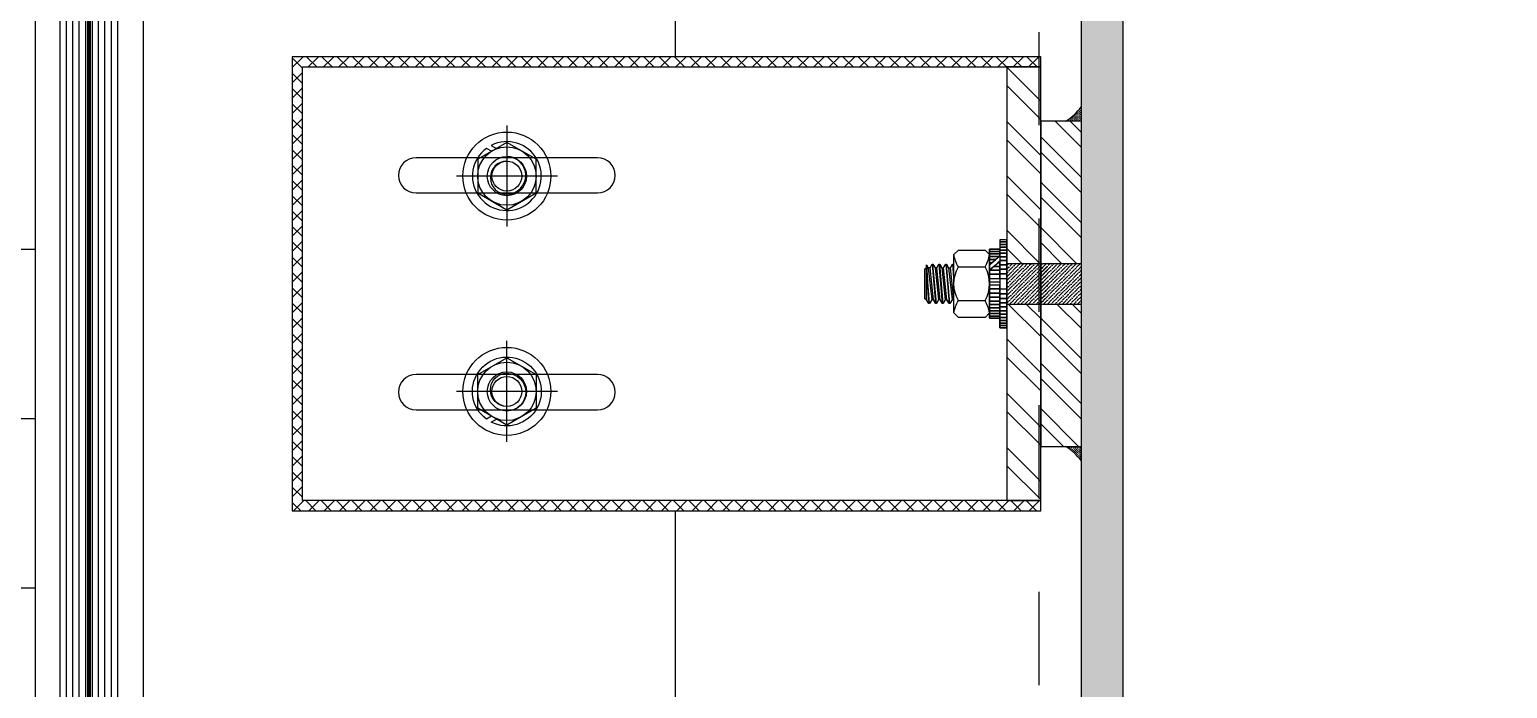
# Model space of a CAD drawing. Header units: millimetres. Extents: x -101 to 3415, y -52 to 1366.
# Drawn here: x 226.259 to 227.843, y 161.691 to 162.396 of the extents above; entities that cross this region are included whole.
import ezdxf

# ---------------------------------------------------------------- set-up
doc = ezdxf.new("R2010")
doc.units = ezdxf.units.MM
doc.set_wipeout_variables(frame=1)
doc.linetypes.add('OCULTA2', pattern=[0.30000000000000004, 0.2, -0.1])
doc.layers.add('00_ARQ', color=8, linetype='Continuous')
doc.layers.add('A-ESTRUCTURA', color=6, linetype='Continuous')

# ---------------------------------------------------------------- blocks, each defined once
blk = doc.blocks.new('A$C4DC86443')
at = {"layer": 'A-ESTRUCTURA', "color": 8, "linetype": 'OCULTA2', "ltscale": 0.1}
blk.add_lwpolyline([(0.004850000000004684, -0.3530000000000101), (0.004850000000004684, -0.05300000000001009), (0.0148500000000098, -0.05300000000001009), (0.0148500000000098, -0.3530000000000101)], close=True, dxfattribs=at)

msp = doc.modelspace()

# ---------------------------------------------------------------- hatches: boundary and pattern name
at = {"layer": '00_ARQ'}
h = msp.add_hatch(dxfattribs=at)
h.set_pattern_fill('PLASTI', color=9, scale=0.2286459215875386)
h.set_pattern_definition([(0, (-3488.395460651146, -6.623347380706074), (0, 1.451901602080869), []), (0, (-3488.395460651146, -6.441859680445821), (0, 1.451901602080869), []), (0, (-3488.395460651146, -6.260371980186391), (0, 1.451901602080869), []), (0, (-3488.395460651146, -5.715908879404809), (0, 1.451901602080869), [])])
edge = h.paths.add_edge_path()
edge.add_line((226.264863185037, 169.1230504401843), (226.2648633632448, 80.53740597466133))
edge.add_line((226.2648633632448, 80.53740597466133), (213.917933543058, 80.53740597434918))
edge.add_line((213.917933543058, 80.53740597434918), (213.9179334248256, 179.9983814496445))
edge.add_line((213.9179334248256, 179.9983814496445), (255.1870279724881, 179.9983814496445))
edge.add_line((255.1870279724881, 179.9983814496445), (255.1870279724881, 163.5358751338373))
edge.add_line((255.1870279724881, 163.5358751338373), (242.2387789263361, 163.535875095341))
edge.add_line((242.2387789263361, 163.535875095341), (242.2387789263361, 175.3340046492597))
edge.add_line((242.2387789263361, 175.3340046492597), (234.0075257491843, 175.3340046492588))
edge.add_line((234.0075257491843, 175.3340046492588), (234.0075257491843, 163.535875095341))
edge.add_line((234.0075257491843, 163.535875095341), (227.23491947146, 163.5358742858918))
edge.add_line((227.23491947146, 163.5358742858918), (227.2349194471125, 163.7409483788618))
edge.add_line((227.2349194471125, 163.7409483788618), (226.9508009497627, 163.7409483788972))
edge.add_line((226.9508009497627, 163.7409483788972), (226.9508009497627, 169.1157337706937))
edge.add_line((226.9508009497627, 169.1157337706937), (227.002392721976, 169.1157337706937))
edge.add_arc((227.0023927219756, 169.1111608522638), 0.004572918429943229, 38.45059877829539, 89.99999999501449, ccw=False)
edge.add_line((227.0059739783809, 169.1140044741666), (227.1182459832772, 168.9099982576534))
edge.add_arc((227.1212533024272, 168.9116532942308), 0.003432654154160998, 208.8255805424185, 279.6250182301404)
edge.add_line((227.1218272396837, 168.9082689611255), (227.1886321916629, 168.9082689611255))
edge.add_line((227.1886321916629, 168.9082689611255), (227.1886321916629, 168.9155856306161))
edge.add_line((227.1886321916629, 168.9155856306161), (227.1253602710277, 168.9155856306161))
edge.add_arc((227.1253602710269, 168.9201585490485), 0.004572918432387496, 218.450598806381, 270.00000000997096, ccw=False)
edge.add_line((227.1217790146211, 168.9173149271424), (227.0095070097232, 169.1213211436581))
edge.add_arc((227.0064996905765, 169.119666107083), 0.003432654150171312, 28.82558053358185, 99.62501824054763)
edge.add_line((227.00592575332, 169.1230504401843), (226.264863185037, 169.1230504396803))
h = msp.add_hatch(dxfattribs=at)
h.set_pattern_fill('ANSI37', color=9, scale=0.003658334745314089, style=0)
h.set_pattern_definition([(135, (380.0747365390946, 165.6216586811891), (0.0082131957473817, 0.008213195747381698), []), (44.99999999999999, (380.0747365390946, 165.6216586811891), (0.008213195747381705, -0.008213195747381698), [])])
h.paths.add_polyline_path([(227.3423570905162, 161.8917990700932), (226.5512278571439, 161.8917991442666), (226.5512278571439, 162.3564076569205), (227.3423570905162, 162.3564075827479), (227.3423570905162, 162.3673825869838), (226.540252852908, 162.3673826611564), (226.540252852908, 161.8808241400307), (227.3423570905162, 161.8808240658572)])
h = msp.add_hatch(dxfattribs=at)
h.set_pattern_fill('ANSI32', color=9, scale=0.1097500423594233, style=0)
h.set_pattern_definition([(135, (413.1507298402449, 148.9689423064238), (0.02910187469544715, 0.02910187469544714), []), (135, (413.1313285904802, 148.9689423064238), (0.02910187469544715, 0.02910187469544714), [])])
h.paths.add_polyline_path([(227.3423570905162, 162.3331771571161), (227.3423570905162, 162.3564075827478), (227.306002388984, 162.3564075827478), (227.306002388984, 162.1458704181554), (227.3423570905162, 162.1458704181554)])
h.paths.add_polyline_path([(227.3423570905162, 162.1023362346862), (227.306002388984, 162.1023362346862), (227.306002388984, 161.8917990700939), (227.3423570905162, 161.8917990700939)])
h = msp.add_hatch(dxfattribs=at)
h.set_pattern_fill('CROSS', color=9, scale=0.004572918431642634, style=0)
h.set_pattern_definition([(180, (404.245903272373, 173.0867375097516), (-0.001143229607910659, -0.001143229607910658), [0.0005716148039553293, -0.001714844411865989]), (270, (404.2456174649695, 173.0870233171534), (0.001143229607910659, -0.001143229607910658), [0.0005716148039553291, -0.001714844411865987])])
edge = h.paths.add_edge_path()
edge.add_line((227.3859141385786, 162.2983315186661), (227.3689753547949, 162.2983315186661))
edge.add_ellipse((227.3405983181614, 162.346011325553), major_axis=(-0.03923404256975193, 0.03923404256975192), ratio=0.9999999999670006, start_angle=165.759346964328, end_angle=189.7575267947456)
edge.add_line((227.3859141385786, 162.3139941955623), (227.3859141385786, 162.2983315186661))
h = msp.add_hatch(dxfattribs=at)
h.set_pattern_fill('ANSI32', color=9, scale=0.0914583686328527, style=0)
h.set_pattern_definition([(135, (404.245903272373, 151.1614691430901), (0.02425156224620593, 0.02425156224620593), []), (135, (404.2297355642354, 151.1614691430901), (0.02425156224620593, 0.02425156224620593), [])])
h.paths.add_polyline_path([(227.3859141385786, 162.2983315186661), (227.3423570905162, 162.2983315186661), (227.3423570905162, 162.1458704181554), (227.3859141385786, 162.1458704181554)])
h.paths.add_polyline_path([(227.3859141385786, 162.1023362346862), (227.3423570905162, 162.1023362346862), (227.3423570905162, 161.9498751341755), (227.3859141385786, 161.9498751341755)])
h = msp.add_hatch(dxfattribs=at)
h.set_pattern_fill('ANSI36', color=9, scale=0.02286459215821317, angle=90, style=0)
h.set_pattern_definition([(44.99999999999999, (398.2050174524617, 132.3327850416163), (0.005557649681422194, 0.001515722640387871), [0.007145185049441615, -0.001429037009888323, 0, -0.001429037009888323])])
h.paths.add_polyline_path([(227.3495594370464, 162.1023362346862), (227.3495594370464, 162.1458704181554), (227.306002388984, 162.1458704181554), (227.306002388984, 162.1023362346862)])
h = msp.add_hatch(dxfattribs=at)
h.set_pattern_fill('ANSI36', color=9, scale=0.02286459215821317, angle=90, style=0)
h.set_pattern_definition([(44.99999999999999, (398.1686627509312, 132.3327850416163), (0.005557649681422194, 0.001515722640387871), [0.007145185049441615, -0.001429037009888323, 0, -0.001429037009888323])])
h.paths.add_polyline_path([(227.3859141385786, 162.1023362346862), (227.3859141385786, 162.1458704181554), (227.3423570905162, 162.1458704181554), (227.3423570905162, 162.1023362346862)])
h = msp.add_hatch(dxfattribs=at)
h.set_pattern_fill('CROSS', color=9, scale=0.004572918431642634, style=0)
h.set_pattern_definition([(180, (404.245903272373, 151.1614691430901), (-0.001143229607910659, 0.001143229607910658), [0.0005716148039553293, -0.001714844411865989]), (90, (404.2456174649695, 151.1611833356883), (0.001143229607910659, 0.001143229607910658), [0.0005716148039553291, -0.001714844411865987])])
edge = h.paths.add_edge_path()
edge.add_line((227.3859141385786, 161.9342124572793), (227.3859141385786, 161.9498751341755))
edge.add_line((227.3859141385786, 161.9498751341755), (227.3689753547949, 161.9498751341755))
edge.add_ellipse((227.3405983181614, 161.9021953272887), major_axis=(0.03923404256975193, 0.03923404256975192), ratio=0.9999999999670006, start_angle=350.2424732052543, end_angle=374.240653035672, ccw=False)

# ---------------------------------------------------------------- linework, layer by layer
at = {"layer": '00_ARQ', "color": 9}
for p, q in [((227.306002388984, 162.1458704181555), (227.3859141385786, 162.1458704181555)), ((227.306002388984, 162.1023362346863), (227.3859141385786, 162.1023362346863))]:
    msp.add_line(p, q, dxfattribs=at)
for points in [[(226.264863185037, 169.1230504401843), (226.2648633632448, 80.53740597466133)], [(226.3808294030013, 160.6756114927646), (226.380829403003, 163.5435381830461), (226.9508009497989, 163.5435381830461), (226.9508009497989, 162.3673826611613)], [(226.2914715087929, 160.6756114927646), (226.2914715087929, 163.507183506606), (226.3189090109687, 163.507183506606), (226.3189090109687, 160.6756114927646)], [(226.2983308843368, 160.6756114927646), (226.2983308843368, 163.507183506606)], [(226.3051902598808, 160.6756114927646), (226.3051902598808, 163.507183506606)], [(226.3120496354247, 160.6756114927646), (226.3120496354263, 163.507183506606)], [(226.3532973491598, 160.6756114927646), (226.3532973491615, 163.507183506606), (226.3258598469857, 163.507183506606), (226.3258598469857, 160.6756114927646)], [(226.3327192225313, 160.6756114927646), (226.3327192225313, 163.507183506606)], [(226.3395785980736, 160.6756114927646), (226.3395785980736, 163.507183506606)], [(226.3464379736175, 160.6756114927646), (226.3464379736191, 163.507183506606)], [(226.7702863519791, 162.2935965556874), (226.7702863519791, 162.1853427722389)], [(226.8244132437037, 162.2394696639628), (226.716159460256, 162.2394696639628)], [(227.2201151497161, 162.1443101208619), (227.2223837459685, 162.1031106671846)], [(227.2232911844717, 162.1031106671846), (227.2201151497161, 162.1443101208619)], [(227.2260134999749, 162.1450959856564), (227.2296432539797, 162.1031106671846)], [(227.2305506924797, 162.1031106671846), (227.2269209384749, 162.1450959856564)], [(227.2332730079845, 162.1450959856564), (227.2369027619893, 162.1031106671846)], [(227.2378102004926, 162.1031106671846), (227.2341804464845, 162.1450959856564)], [(227.2405325159941, 162.1450959856564), (227.2441622699989, 162.1031106671846)], [(227.2450697085005, 162.1031106671846), (227.2414399544957, 162.1450959856564)], [(227.2494217835517, 162.1065747591977), (227.2491531817561, 162.1070399911562), (227.2455234277513, 162.141166661684), (227.2477920240053, 162.1450959856564), (227.2486994625069, 162.1450959856564), (227.2494217835517, 162.1438448889035)], [(227.2477920240053, 162.1450959856564), (227.2494217835517, 162.126244577663)], [(227.2494217835517, 162.1367409072801), (227.2486994625069, 162.1450959856564)], [(227.2237449037209, 162.141166661684), (227.2219300267177, 162.141166661684)], [(227.2310044117305, 162.141166661684), (227.2291895347289, 162.141166661684)], [(227.2364490427385, 162.141166661684), (227.2382639197417, 162.141166661684)], [(227.2437085507497, 162.141166661684), (227.2455234277513, 162.141166661684)], [(227.2542572775255, 162.1421496356015), (227.2826987066342, 162.1421496356015)], [(227.2273746577273, 162.1070399911562), (227.2255597807225, 162.1070399911562)], [(227.2346341657369, 162.1070399911562), (227.2328192887337, 162.1070399911562)], [(227.2400787967449, 162.1070399911562), (227.2418936737481, 162.1070399911562)], [(227.2491531817561, 162.1070399911562), (227.2473383047545, 162.1070399911562)], [(227.2542572775255, 162.1060570172387), (227.2826987066342, 162.1060570172387)], [(226.7702863519791, 161.9546102454997), (226.7702863519791, 162.0628640289482)], [(226.8244132437037, 162.0087371372244), (226.716159460256, 162.0087371372244)], [(226.9508009497989, 161.8808241221724), (226.9508009504693, 160.6756114927646)]]:
    msp.add_lwpolyline(points, dxfattribs=at)
at = {"layer": '00_ARQ', "color": 9, "const_width": 0.004572918431750771}
msp.add_lwpolyline([(226.3224731205188, 160.6756114927646), (226.3224731205204, 163.5038883137051)], dxfattribs=at)
at = {"layer": '00_ARQ', "color": 9}
for points in [[(227.3423570905162, 161.8917990700932), (226.5512278571439, 161.8917991442666), (226.5512278571439, 162.3564076569205), (227.3423570905162, 162.3564075827479), (227.3423570905162, 162.3673825869838), (226.540252852908, 162.3673826611564), (226.540252852908, 161.8808241400307), (227.3423570905162, 161.8808240658572)], [(226.5512278571439, 162.3564076569205), (227.306002388984, 162.3564075827479), (227.306002388984, 161.8917990700932), (226.5512278571439, 161.8917991442666)], [(227.3423570905162, 162.3564075827479), (227.306002388984, 162.3564075827479), (227.306002388984, 161.8917990700932), (227.3423570905162, 161.8917990700932)], [(227.3423570905162, 161.9498751341748), (227.3859141385786, 161.9498751341748), (227.3859141385786, 162.2983315186654), (227.3423570905162, 162.2983315186654)], [(226.7702863519791, 162.2755622823256), (226.7390292275891, 162.2575159731446), (226.7390292275891, 162.2214233547817), (226.7702863519791, 162.2033770456007), (226.8015434763705, 162.2214233547817), (226.8015434763705, 162.2575159731446)], [(227.2826987066342, 162.0880107080585), (227.2542572775255, 162.0880107080585), (227.2494217835517, 162.0928462020298), (227.2494217835517, 162.1553604508112), (227.2542572775255, 162.1601959447825), (227.2826987066342, 162.1601959447825), (227.2875342006063, 162.1553604508112), (227.2875342006063, 162.0928462020298)], [(227.2875342006063, 162.0872070918404), (227.2875342006063, 162.1609995610006), (227.2984525006539, 162.1609995610006), (227.2984525006539, 162.1536230357339), (227.2875342006063, 162.144266935349), (227.2875342006063, 162.1388348678541), (227.2984525006539, 162.148190968239), (227.2984525006539, 162.0872070918404)], [(227.2984525006539, 162.1609995610006), (227.2875342006063, 162.1609995610006), (227.2875342006063, 162.1586765184376), (227.2984525006539, 162.1586765184376)], [(227.2984525006539, 162.1586765184376), (227.2875342006063, 162.1586765184376), (227.2875342006063, 162.1560630955541), (227.2984525006539, 162.1560630955541)], [(227.2984525006539, 162.1712610904554), (227.2984525006539, 162.0769455623856), (227.306002388984, 162.0769455623856), (227.306002388984, 162.1712610904554)], [(227.2984525006539, 162.1689380478915), (227.306002388984, 162.1689380478915), (227.306002388984, 162.1712610904554), (227.2984525006539, 162.1712610904554)], [(227.2984525006539, 162.166324625008), (227.306002388984, 162.166324625008), (227.306002388984, 162.1689380478915), (227.2984525006539, 162.1689380478915)], [(227.2984525006539, 162.1634208218038), (227.306002388984, 162.1634208218038), (227.306002388984, 162.166324625008), (227.2984525006539, 162.166324625008)], [(227.2984525006539, 162.1602266382799), (227.306002388984, 162.1602266382799), (227.306002388984, 162.1634208218038), (227.2984525006539, 162.1634208218038)], [(227.2984525006539, 162.1567420744346), (227.306002388984, 162.1567420744346), (227.306002388984, 162.1602266382799), (227.2984525006539, 162.1602266382799)], [(227.2201151497161, 162.1443101208619), (227.2219300267177, 162.141166661684), (227.2255597807225, 162.1070399911562), (227.2232911844717, 162.1031106671846), (227.2223837459685, 162.1031106671846), (227.2201151497161, 162.1070399911562)], [(227.2305506924797, 162.1031106671846), (227.2296432539797, 162.1031106671846), (227.2273746577273, 162.1070399911562), (227.2237449037209, 162.141166661684), (227.2260134999749, 162.1450959856564), (227.2269209384749, 162.1450959856564), (227.2291895347289, 162.141166661684), (227.2328192887337, 162.1070399911562)], [(227.2378102004926, 162.1031106671846), (227.2369027619893, 162.1031106671846), (227.2346341657369, 162.1070399911562), (227.2310044117305, 162.141166661684), (227.2332730079845, 162.1450959856564), (227.2341804464845, 162.1450959856564), (227.2364490427385, 162.141166661684), (227.2400787967449, 162.1070399911562)], [(227.2450697085005, 162.1031106671846), (227.2441622699989, 162.1031106671846), (227.2418936737481, 162.1070399911562), (227.2382639197417, 162.141166661684), (227.2405325159941, 162.1450959856564), (227.2414399544957, 162.1450959856564), (227.2437085507497, 162.141166661684), (227.2473383047545, 162.1070399911562)], [(227.2984525006539, 162.1560630955541), (227.2875342006063, 162.1560630955541), (227.2875342006063, 162.1531592923499), (227.2979113254626, 162.1531592923499), (227.2984525006539, 162.1536230357339)], [(227.2979113254626, 162.1531592923499), (227.2875342006063, 162.1531592923499), (227.2875342006063, 162.1499651088251), (227.2941838051619, 162.1499651088251)], [(227.2941838051619, 162.1499651088251), (227.2875342006063, 162.1499651088251), (227.2875342006063, 162.1464805449806), (227.2901174193787, 162.1464805449806)], [(227.2901174193787, 162.1464805449806), (227.2875342006063, 162.1464805449806), (227.2875342006063, 162.144266935349)], [(227.2984525006539, 162.1427056008156), (227.2920512346425, 162.1427056008156), (227.2875342006063, 162.1388348678541), (227.2875342006063, 162.1386402763291), (227.2984525006539, 162.1386402763291)], [(227.2984525006539, 162.1464805449806), (227.2964564859079, 162.1464805449806), (227.2920512346425, 162.1427056008156), (227.2984525006539, 162.1427056008156)], [(227.2984525006539, 162.148190968239), (227.2964564859079, 162.1464805449806), (227.2984525006539, 162.1464805449806)], [(227.2984525006539, 162.1529671302695), (227.306002388984, 162.1529671302695), (227.306002388984, 162.1567420744346), (227.2984525006539, 162.1567420744346)], [(227.2984525006539, 162.1489018057838), (227.306002388984, 162.1489018057838), (227.306002388984, 162.1529671302695), (227.2984525006539, 162.1529671302695)], [(227.2984525006539, 162.1445461009767), (227.306002388984, 162.1445461009767), (227.306002388984, 162.1489018057838), (227.2984525006539, 162.1489018057838)], [(227.2984525006539, 162.1399000158507), (227.306002388984, 162.1399000158507), (227.306002388984, 162.1445461009767), (227.2984525006539, 162.1445461009767)], [(227.2201151497161, 162.1070399911562), (227.2183002727129, 162.1080878108825), (227.2183002727129, 162.1401188419586), (227.2201151497161, 162.141166661684)], [(227.2984525006539, 162.1386402763291), (227.2875342006063, 162.1386402763291), (227.2875342006063, 162.1342845715236), (227.2984525006539, 162.1342845715236)], [(227.2984525006539, 162.1342845715236), (227.2875342006063, 162.1342845715236), (227.2875342006063, 162.1296384863968), (227.2984525006539, 162.1296384863968)], [(227.2984525006539, 162.1256442263612), (227.2875342006063, 162.1256442263612), (227.2875342006063, 162.1296384863968), (227.2984525006539, 162.1296384863968)], [(227.2984525006539, 162.1349054743402), (227.306002388984, 162.1349054743402), (227.306002388984, 162.1399000158507), (227.2984525006539, 162.1399000158507)], [(227.2984525006539, 162.1295624764443), (227.306002388984, 162.1295624764443), (227.306002388984, 162.1349054743402), (227.2984525006539, 162.1349054743402)], [(227.2984525006539, 162.1225624264806), (227.2875342006063, 162.1225624264806), (227.2875342006063, 162.1185681664434), (227.2984525006539, 162.1185681664434)], [(227.2984525006539, 162.1185681664434), (227.2875342006063, 162.1185681664434), (227.2875342006063, 162.1139220813174), (227.2984525006539, 162.1139220813174)], [(227.2984525006539, 162.1139220813174), (227.2875342006063, 162.1139220813174), (227.2875342006063, 162.1095663765119), (227.2984525006539, 162.1095663765119)], [(227.2984525006539, 162.1186441763967), (227.306002388984, 162.1186441763967), (227.306002388984, 162.1133011785016), (227.2984525006539, 162.1133011785016)], [(227.2984525006539, 162.1133011785016), (227.306002388984, 162.1133011785016), (227.306002388984, 162.1083066369903), (227.2984525006539, 162.1083066369903)], [(227.2984525006539, 162.1095663765119), (227.2875342006063, 162.1095663765119), (227.2875342006063, 162.1055010520263), (227.2984525006539, 162.1055010520263)], [(227.2984525006539, 162.1055010520263), (227.2875342006063, 162.1055010520263), (227.2875342006063, 162.1017261078604), (227.2984525006539, 162.1017261078604)], [(227.2984525006539, 162.1017261078604), (227.2875342006063, 162.1017261078604), (227.2875342006063, 162.0982415440151), (227.2984525006539, 162.0982415440151)], [(227.2984525006539, 162.0982415440151), (227.2875342006063, 162.0982415440151), (227.2875342006063, 162.0950473604911), (227.2984525006539, 162.0950473604911)], [(227.2984525006539, 162.0950473604911), (227.2875342006063, 162.0950473604911), (227.2875342006063, 162.092143557287), (227.2984525006539, 162.092143557287)], [(227.2984525006539, 162.1083066369903), (227.306002388984, 162.1083066369903), (227.306002388984, 162.1036605518635), (227.2984525006539, 162.1036605518635)], [(227.2984525006539, 162.1036605518635), (227.306002388984, 162.1036605518635), (227.306002388984, 162.0993048470572), (227.2984525006539, 162.0993048470572)], [(227.2984525006539, 162.0993048470572), (227.306002388984, 162.0993048470572), (227.306002388984, 162.0952395225715), (227.2984525006539, 162.0952395225715)], [(227.2984525006539, 162.0952395225715), (227.306002388984, 162.0952395225715), (227.306002388984, 162.0914645784065), (227.2984525006539, 162.0914645784065)], [(227.2984525006539, 162.092143557287), (227.2875342006063, 162.092143557287), (227.2875342006063, 162.0895301344034), (227.2984525006539, 162.0895301344034)], [(227.2984525006539, 162.0895301344034), (227.2875342006063, 162.0895301344034), (227.2875342006063, 162.0872070918404), (227.2984525006539, 162.0872070918404)], [(227.2984525006539, 162.0914645784065), (227.306002388984, 162.0914645784065), (227.306002388984, 162.087980014562), (227.2984525006539, 162.087980014562)], [(227.2984525006539, 162.087980014562), (227.306002388984, 162.087980014562), (227.306002388984, 162.0847858310372), (227.2984525006539, 162.0847858310372)], [(227.2984525006539, 162.0847858310372), (227.306002388984, 162.0847858310372), (227.306002388984, 162.081882027833), (227.2984525006539, 162.081882027833)], [(227.2984525006539, 162.081882027833), (227.306002388984, 162.081882027833), (227.306002388984, 162.0792686049487), (227.2984525006539, 162.0792686049487)], [(227.2984525006539, 162.0792686049487), (227.306002388984, 162.0792686049487), (227.306002388984, 162.0769455623856), (227.2984525006539, 162.0769455623856)], [(226.7702863519791, 161.9726445188624), (226.7390292275891, 161.9906908280433), (226.7390292275891, 162.0267834464053), (226.7702863519791, 162.0448297555864), (226.8015434763705, 162.0267834464053), (226.8015434763705, 161.9906908280433)]]:
    msp.add_lwpolyline(points, close=True, dxfattribs=at)
for points in [[(226.7537607690235, 162.2660212325563), (226.7483564684137, 162.2691414069683, 23.87329820484328), (226.7536086581146, 162.2723814650911), (226.7591928365175, 162.2691574381863)], [(226.6730089446436, 162.221380807931), (226.8675637593177, 162.221380807931, 0.9999999999999999), (226.8675637593177, 162.2591302495843), (226.6730089446436, 162.2591302495843, 0.9999999999999999)], [(226.7537607690235, 161.9821855686309), (226.7483564684137, 161.9790653942188, -23.87329820484328), (226.7536086581146, 161.975825336096), (226.7591928365175, 161.9790493630007)], [(226.6730089446436, 161.9890765516028), (226.8675637593177, 161.9890765516028, 0.9999999999999999), (226.8675637593177, 162.0268259932561), (226.6730089446436, 162.0268259932561, 0.9999999999999999)]]:
    msp.add_lwpolyline(points, format="xyb", close=True, dxfattribs=at)
for points in [[(226.7702863519791, 162.2554851795008, 0.9999999999999999), (226.7702863519791, 162.2200487343158, 0.9999999999999999), (226.7702863519791, 162.2604623231987)], [(227.2494217835517, 162.0928462020298, -0.1008893896323656), (227.2542572775255, 162.1060570172387, -0.2679491924311807), (227.2542572775255, 162.1421496356015, -0.1008893896323659), (227.2494217835517, 162.1553604508112)], [(227.2875342006063, 162.0928462020298, 0.1008893896323656), (227.2826987066342, 162.1060570172387, 0.2679491924311807), (227.2826987066342, 162.1421496356015, 0.1008893896323659), (227.2875342006063, 162.1553604508112)], [(226.7702863519791, 161.9927216216863, -0.9999999999999999), (226.7702863519791, 162.0281580668721, -0.9999999999999999), (226.7702863519791, 161.9877444779884)]]:
    msp.add_lwpolyline(points, format="xyb", dxfattribs=at)
for centre, radius in [((226.7702863519791, 162.2394696639628), 0.04715776403447274), ((226.7702863519791, 162.2394696639628), 0.03125712439058454), ((226.7702863519791, 162.2394696639628), 0.02099265923621985), ((226.7702863519791, 162.2394696639628), 0.0160155155378469), ((226.7702863519791, 162.0087371372244), 0.04715776403447274), ((226.7702863519791, 162.0087371372244), 0.03125712439058454), ((226.7702863519791, 162.0087371372244), 0.02099265923621985), ((226.7702863519791, 162.0087371372244), 0.0160155155378469)]:
    msp.add_circle(centre, radius, dxfattribs=at)
for centre, start, end in [((227.3405983181614, 162.3460113255531), 300.7593469651131, 324.7575267936352), ((227.3405983181614, 161.9021953272879), 35.24247320636484, 59.24065303488691)]:
    msp.add_arc(centre, 0.05548531510910371, start, end, dxfattribs=at)

# ---------------------------------------------------------------- block references
at = {"layer": '00_ARQ', "color": 9, "extrusion": (0, 0, -1), "xscale": 4.572918431750428, "yscale": 4.572918431750428, "zscale": -4.572918431750772}
msp.add_blockref('A$C4DC86443', (-227.4080927935198, 162.836218869093), dxfattribs=at)

# ---------------------------------------------------------------- next in the draw order: wipeouts: each hides what was drawn before it
at = {"color": 9, "ltscale": 2}
msp.add_wipeout([(228.32267647986845, 162.76305217418536), (228.32267647986845, 161.84846848783522), (227.81965545237586, 161.84846848783522), (227.81965545237586, 161.02077025168833), (227.55700805345245, 161.02077025168825), (227.4302714479123, 161.1795172862525), (227.4302714479123, 162.63631556864524), (227.55700805345245, 162.76305217418536)], dxfattribs=at).dxf.layer = '00_ARQ'

# ---------------------------------------------------------------- next in the draw order: hatches: boundary and pattern name
at = {"layer": '00_ARQ'}
h = msp.add_hatch(color=9, dxfattribs=at)
edge = h.paths.add_edge_path()
edge.add_line((227.4302714479123, 162.6363155686457), (227.4302714479123, 161.1795172862504))
edge.add_arc((227.5877235092371, 161.1752560772308), 0.1575097124552148, 178.4497522054892, 258.7548825866902)
edge.add_line((227.5570080534536, 161.0207702516877), (227.8196554523776, 161.0207702516877))
edge.add_line((227.8196554523776, 161.0207702516877), (227.8196554523776, 160.9476035567801))
edge.add_line((227.8196554523776, 160.9476035567801), (226.9965301346604, 160.9476035567801))
edge.add_line((226.9965301346604, 160.9476035567801), (226.9965301346604, 161.0207702516877))
edge.add_line((226.9965301346604, 161.0207702516877), (227.2591775335859, 161.0207702516877))
edge.add_arc((227.2284620778016, 161.1752560772299), 0.157509712454441, 281.2451174136602, 361.5502477948597)
edge.add_line((227.3859141391256, 161.1795172862504), (227.3859141391256, 162.6363155686457))
edge.add_arc((227.2591775335864, 162.6363155686453), 0.1267366055392358, 1.927356334794501e-10, 90.00000000020559)
edge.add_line((227.2591775335859, 162.7630521741845), (226.9965301346604, 162.7630521741845))
edge.add_line((226.9965301346604, 162.7630521741845), (226.9965301346604, 162.836218869093))
edge.add_line((226.9965301346604, 162.836218869093), (227.8196554523776, 162.836218869093))
edge.add_line((227.8196554523776, 162.836218869093), (227.8196554523776, 162.7630521741845))
edge.add_line((227.8196554523776, 162.7630521741845), (227.5570080534536, 162.7630521741845))
edge.add_arc((227.5570080534524, 162.6363155686445), 0.1267366055400316, 89.99999999943465, 179.9999999994475)

# ---------------------------------------------------------------- next in the draw order: linework, layer by layer
at = {"layer": '00_ARQ', "color": 9}
for points in [[(226.3808139485421, 160.6189639769784), (226.3808139485421, 160.6430111466382, 0.4142135623766002), (226.3790762395424, 160.6447488556388, -2.393763305771752e-12), (226.2666008940384, 160.6447488556388, 0.4142135620982981), (226.264863185037, 160.6430111466382)], [(226.3808139485421, 144.1564576226756), (226.3808139485421, 144.1805047923347, 0.4142135623766002), (226.3790762395424, 144.182242501336, -2.393763305771752e-12), (226.2666008940384, 144.182242501336, 0.4142135620982981), (226.264863185037, 144.1805047923347)]]:
    msp.add_lwpolyline(points, format="xyb", dxfattribs=at)
msp.add_lwpolyline([(227.4302714479123, 162.6363155686457), (227.4302714479123, 161.1795172862504, 0.3654787225960788), (227.5570080534536, 161.0207702516877), (227.8196554523776, 161.0207702516877), (227.8196554523776, 160.9476035567801), (226.9965301346604, 160.9476035567801), (226.9965301346604, 161.0207702516877), (227.2591775335859, 161.0207702516877, 0.3654787225960811), (227.3859141391256, 161.1795172862504), (227.3859141391256, 162.6363155686457, 0.414213562373095), (227.2591775335859, 162.7630521741845), (226.9965301346604, 162.7630521741845), (226.9965301346604, 162.836218869093), (227.8196554523776, 162.836218869093), (227.8196554523776, 162.7630521741845), (227.5570080534536, 162.7630521741845, 0.414213562373095)], format="xyb", close=True, dxfattribs=at)

doc.saveas('drawing.dxf')
